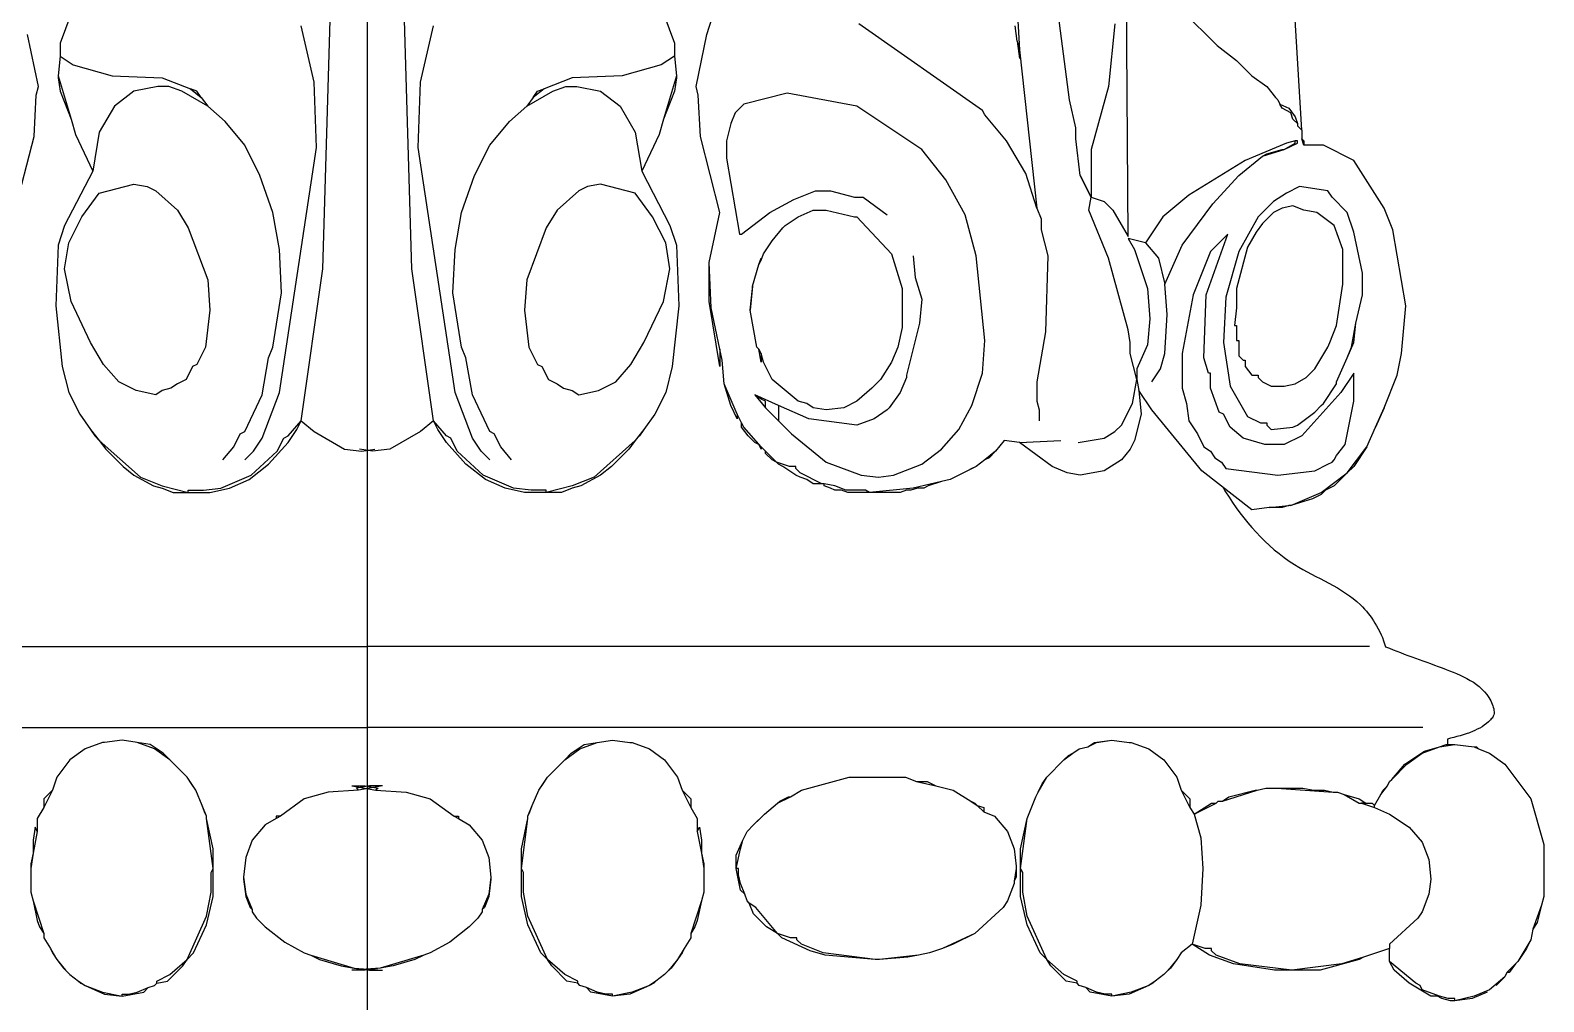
# Model space of a CAD drawing. Header units: millimetres. Extents: x 0 to 13338, y 0 to 11580.
# Drawn here: x 8136.5 to 8320, y 1638.2 to 1756 of the extents above; entities that cross this region are included whole.
import ezdxf

# ---------------------------------------------------------------- set-up
doc = ezdxf.new("R2010")
doc.units = ezdxf.units.MM
doc.linetypes.add('CENTER', pattern=[50.8, 31.75, -6.35, 6.35, -6.35])
doc.layers.add('axes', color=40, linetype='CENTER')
doc.layers.add('dwgmodels.com', color=250, linetype='Continuous')

# ---------------------------------------------------------------- blocks, each defined once
blk = doc.blocks.new('Public Light 9_side_dwgmodels.com')
at = {"color": 0}
for p, q in [((76.44, 1088.91), (79.07, 1042.85)), ((113.29, 1033.12), (110.13, 1085.49)), ((92.23, 1020.22), (91.97, 1060.22)), ((-5.39, 1016.27), (-4.33, 1052.85)), ((5.39, 1016.27), (4.33, 1052.85)), ((-34.6, 1050.75), (-37.23, 1043.64)), ((34.6, 1050.75), (37.23, 1043.64)), ((41.18, 1044.7), (42.49, 1048.91)), ((85.13, 1036.8), (83.55, 1048.91)), ((74.6, 1035.49), (59.6, 1046.01)), ((90.65, 1046.01), (89.86, 1038.38)), ((98.81, 1047.59), (103.02, 1043.38)), ((-39.86, 1038.38), (-41.18, 1044.7)), ((-6.44, 1038.91), (-8.02, 1045.75)), ((6.44, 1038.91), (8.02, 1045.75)), ((39.86, 1038.38), (41.18, 1044.7)), ((78.81, 1043.91), (78.55, 1045.75)), ((-37.23, 1043.64), (-37.23, 1042.06)), ((37.23, 1043.64), (37.23, 1042.06)), ((78.81, 1043.91), (79.07, 1042.85)), ((78.81, 1043.91), (79.07, 1041.8)), ((79.07, 1042.85), (81.18, 1023.64)), ((79.07, 1042.85), (79.07, 1041.8)), ((103.02, 1043.38), (105.39, 1041.54)), ((-37.23, 1042.06), (-37.49, 1039.7)), ((-37.23, 1042.06), (-35.65, 1041.01)), ((-35.65, 1041.01), (-30.91, 1039.7)), ((35.65, 1041.01), (30.91, 1039.7)), ((37.23, 1042.06), (35.65, 1041.01)), ((37.23, 1042.06), (37.49, 1039.7)), ((105.39, 1041.54), (107.23, 1039.7)), ((-37.49, 1039.7), (-35.91, 1034.43)), ((-37.49, 1039.7), (-37.49, 1039.43)), ((-37.49, 1039.43), (-37.23, 1037.85)), ((-30.91, 1039.7), (-24.86, 1039.43)), ((-24.86, 1039.43), (-21.44, 1038.12)), ((-6.17, 1031.01), (-6.44, 1038.91)), ((6.17, 1031.01), (6.44, 1038.91)), ((24.86, 1039.43), (21.44, 1038.12)), ((30.91, 1039.7), (24.86, 1039.43)), ((37.49, 1039.7), (35.91, 1034.43)), ((37.49, 1039.43), (37.23, 1037.85)), ((37.49, 1039.7), (37.49, 1039.43)), ((107.23, 1039.7), (109.08, 1038.38)), ((-40.39, 1032.33), (-40.12, 1037.33)), ((-40.12, 1037.33), (-39.86, 1038.38)), ((-37.23, 1037.85), (-35.91, 1034.43)), ((-28.28, 1037.85), (-30.65, 1036.01)), ((-25.39, 1038.38), (-28.28, 1037.85)), ((-24.07, 1038.38), (-25.39, 1038.38)), ((-22.49, 1037.85), (-24.07, 1038.38)), ((-19.33, 1036.01), (-22.49, 1037.85)), ((-21.44, 1038.12), (-20.12, 1037.06)), ((-20.65, 1037.85), (-21.44, 1038.12)), ((-20.12, 1037.06), (-20.65, 1037.85)), ((-20.12, 1037.06), (-19.33, 1036.01)), ((19.33, 1036.01), (22.49, 1037.85)), ((20.12, 1037.06), (19.33, 1036.01)), ((21.44, 1038.12), (20.12, 1037.06)), ((20.12, 1037.06), (20.65, 1037.85)), ((20.65, 1037.85), (21.44, 1038.12)), ((22.49, 1037.85), (24.07, 1038.38)), ((24.07, 1038.38), (25.39, 1038.38)), ((25.39, 1038.38), (28.28, 1037.85)), ((28.28, 1037.85), (30.65, 1036.01)), ((37.23, 1037.85), (35.91, 1034.43)), ((40.12, 1037.33), (39.86, 1038.38)), ((40.39, 1032.33), (40.12, 1037.33)), ((50.91, 1037.59), (45.65, 1036.27)), ((59.34, 1036.01), (50.91, 1037.59)), ((85.92, 1033.38), (85.13, 1036.8)), ((89.86, 1038.38), (87.76, 1030.75)), ((109.08, 1038.38), (110.13, 1037.06)), ((110.13, 1037.06), (110.39, 1036.8)), ((110.39, 1036.8), (110.65, 1036.27)), ((-30.65, 1036.01), (-32.49, 1032.85)), ((-17.23, 1034.17), (-19.33, 1036.01)), ((17.23, 1034.17), (19.33, 1036.01)), ((30.65, 1036.01), (32.49, 1032.85)), ((44.6, 1035.22), (44.07, 1033.91)), ((45.65, 1036.27), (44.6, 1035.22)), ((67.23, 1030.75), (59.34, 1036.01)), ((74.86, 1034.96), (74.6, 1035.49)), ((77.49, 1031.8), (74.86, 1034.96)), ((110.92, 1035.75), (110.65, 1036.27)), ((110.65, 1036.27), (111.71, 1035.75)), ((111.97, 1035.22), (110.92, 1035.75)), ((111.71, 1035.75), (112.5, 1034.7)), ((112.23, 1034.43), (111.97, 1035.22)), ((-35.91, 1034.43), (-35.39, 1032.59)), ((-14.86, 1031.27), (-17.23, 1034.17)), ((14.86, 1031.27), (17.23, 1034.17)), ((35.91, 1034.43), (35.39, 1032.59)), ((44.07, 1033.91), (43.55, 1031.8)), ((85.92, 1032.06), (85.92, 1033.38)), ((112.76, 1033.91), (112.23, 1034.43)), ((112.5, 1034.7), (112.76, 1033.91)), ((112.76, 1033.91), (112.76, 1033.64)), ((112.76, 1033.64), (113.29, 1033.12)), ((113.29, 1033.12), (113.29, 1032.06)), ((-42.76, 1023.12), (-40.39, 1032.33)), ((-35.39, 1032.59), (-33.28, 1028.12)), ((-32.49, 1032.85), (-33.28, 1028.12)), ((-13.02, 1027.59), (-14.86, 1031.27)), ((13.02, 1027.59), (14.86, 1031.27)), ((32.49, 1032.85), (33.28, 1028.12)), ((35.39, 1032.59), (33.28, 1028.12)), ((42.76, 1023.12), (40.39, 1032.33)), ((43.55, 1031.8), (43.55, 1029.7)), ((79.86, 1027.85), (77.49, 1031.8)), ((86.44, 1027.59), (85.92, 1032.06)), ((111.44, 1031.54), (106.44, 1029.43)), ((111.18, 1030.75), (112.5, 1031.54)), ((111.18, 1030.75), (112.76, 1031.54)), ((112.5, 1031.8), (111.44, 1031.54)), ((112.5, 1031.54), (112.5, 1031.8)), ((112.76, 1031.8), (112.5, 1031.8)), ((112.76, 1031.54), (112.76, 1031.8)), ((113.55, 1031.27), (113.29, 1032.06)), ((113.29, 1032.06), (113.55, 1031.8)), ((113.55, 1031.8), (113.55, 1031.27)), ((115.92, 1031.27), (113.55, 1031.27)), ((119.6, 1029.43), (115.92, 1031.27)), ((-10.65, 1001.27), (-6.17, 1031.01)), ((10.65, 1001.27), (6.17, 1031.01)), ((43.55, 1029.7), (45.12, 1020.48)), ((70.13, 1027.06), (67.23, 1030.75)), ((87.76, 1030.75), (87.76, 1024.96)), ((106.44, 1029.43), (99.6, 1025.22)), ((105.65, 1027.59), (108.55, 1029.96)), ((108.55, 1029.96), (111.18, 1030.75)), ((108.55, 1029.96), (109.08, 1030.22)), ((109.08, 1030.22), (110.92, 1030.75)), ((110.92, 1030.75), (111.18, 1030.75)), ((123.29, 1023.64), (119.6, 1029.43)), ((-33.28, 1028.12), (-36.7, 1021.54)), ((-11.44, 1023.12), (-13.02, 1027.59)), ((11.44, 1023.12), (13.02, 1027.59)), ((33.28, 1028.12), (36.7, 1021.54)), ((81.18, 1023.64), (79.86, 1027.85)), ((87.76, 1024.96), (86.44, 1027.59)), ((86.44, 1027.59), (87.76, 1024.96)), ((102.5, 1024.17), (105.65, 1027.59)), ((-32.49, 1025.48), (-28.28, 1026.54)), ((-28.28, 1026.54), (-26.7, 1026.27)), ((-26.7, 1026.27), (-25.65, 1025.75)), ((-25.65, 1025.75), (-23.02, 1023.38)), ((25.65, 1025.75), (23.02, 1023.38)), ((26.7, 1026.27), (25.65, 1025.75)), ((28.28, 1026.54), (26.7, 1026.27)), ((32.49, 1025.48), (28.28, 1026.54)), ((51.7, 1024.7), (54.34, 1025.75)), ((54.34, 1025.75), (56.18, 1025.75)), ((56.18, 1025.75), (59.07, 1024.96)), ((72.49, 1022.85), (70.13, 1027.06)), ((113.02, 1026.27), (111.44, 1025.48)), ((116.44, 1025.75), (113.02, 1026.27)), ((116.97, 1024.96), (116.44, 1025.75)), ((-34.6, 1022.59), (-32.49, 1025.48)), ((34.6, 1022.59), (32.49, 1025.48)), ((48.81, 1023.12), (51.7, 1024.7)), ((59.07, 1024.96), (60.13, 1024.96)), ((60.13, 1024.96), (63.02, 1022.85)), ((87.5, 1023.38), (87.76, 1024.96)), ((87.76, 1024.96), (89.34, 1024.43)), ((89.34, 1024.43), (90.39, 1023.38)), ((99.6, 1025.22), (96.44, 1022.59)), ((98.81, 1019.17), (102.5, 1024.17)), ((109.86, 1024.43), (108.02, 1022.59)), ((111.44, 1025.48), (109.86, 1024.43)), ((112.23, 1023.91), (110.92, 1023.64)), ((113.55, 1023.38), (112.23, 1023.91)), ((118.81, 1023.12), (116.97, 1024.96)), ((-36.18, 1019.43), (-34.6, 1022.59)), ((-23.02, 1023.38), (-21.7, 1021.27)), ((-10.65, 1018.64), (-11.44, 1023.12)), ((10.65, 1018.64), (11.44, 1023.12)), ((23.02, 1023.38), (21.7, 1021.27)), ((36.18, 1019.43), (34.6, 1022.59)), ((41.44, 1017.06), (42.76, 1023.12)), ((45.39, 1020.48), (48.81, 1023.12)), ((50.65, 1021.54), (52.23, 1022.59)), ((52.23, 1022.59), (54.07, 1023.38)), ((54.07, 1023.38), (55.65, 1023.38)), ((55.65, 1023.38), (59.07, 1022.59)), ((59.07, 1022.59), (59.34, 1022.59)), ((59.34, 1022.59), (63.55, 1018.12)), ((73.81, 1017.85), (72.49, 1022.85)), ((81.18, 1023.64), (81.71, 1022.33)), ((81.71, 1022.33), (81.71, 1021.01)), ((89.86, 1017.59), (87.5, 1023.38)), ((90.39, 1023.38), (92.23, 1020.22)), ((96.44, 1022.59), (94.34, 1019.43)), ((108.02, 1022.59), (105.65, 1018.38)), ((109.86, 1023.12), (108.55, 1021.8)), ((110.92, 1023.64), (109.86, 1023.12)), ((115.13, 1023.12), (113.55, 1023.38)), ((117.23, 1021.54), (115.13, 1023.12)), ((119.6, 1020.75), (118.81, 1023.12)), ((124.34, 1021.01), (123.29, 1023.64)), ((-36.7, 1021.54), (-37.49, 1019.17)), ((-21.7, 1021.27), (-19.33, 1014.96)), ((21.7, 1021.27), (19.33, 1014.96)), ((36.7, 1021.54), (37.49, 1019.17)), ((45.12, 1020.48), (45.39, 1020.48)), ((49.07, 1019.69), (50.39, 1021.27)), ((50.39, 1021.27), (50.65, 1021.54)), ((81.71, 1021.01), (82.49, 1017.85)), ((101.71, 1013.12), (104.34, 1020.48)), ((104.34, 1020.48), (102.23, 1018.38)), ((107.76, 1020.75), (106.71, 1018.91)), ((108.55, 1021.8), (107.76, 1020.75)), ((118.29, 1018.64), (117.23, 1021.54)), ((120.65, 1015.75), (119.6, 1020.75)), ((125.92, 1011.8), (124.34, 1021.01)), ((-37.49, 1019.17), (-37.76, 1011.8)), ((-36.7, 1016.27), (-36.18, 1019.43)), ((-10.39, 1013.38), (-10.65, 1018.64)), ((10.39, 1013.38), (10.65, 1018.64)), ((36.7, 1016.27), (36.18, 1019.43)), ((37.49, 1019.17), (37.76, 1011.8)), ((48.02, 1018.12), (49.07, 1019.69)), ((94.34, 1019.43), (92.23, 1019.96)), ((92.23, 1019.96), (93.02, 1018.64)), ((93.02, 1018.64), (94.6, 1013.9)), ((94.34, 1019.43), (95.92, 1017.59)), ((96.71, 1014.43), (98.81, 1019.17)), ((102.23, 1018.38), (100.13, 1013.12)), ((105.65, 1018.38), (104.08, 1012.85)), ((106.71, 1018.91), (105.39, 1013.9)), ((118.29, 1014.43), (118.29, 1018.64)), ((41.7, 1011.54), (41.44, 1017.06)), ((41.44, 1012.33), (41.44, 1017.06)), ((46.7, 1014.17), (47.49, 1016.8)), ((47.49, 1016.8), (47.76, 1017.59)), ((47.49, 1016.8), (47.76, 1017.33)), ((47.76, 1017.33), (48.02, 1018.12)), ((47.76, 1017.59), (47.76, 1017.33)), ((63.55, 1018.12), (64.86, 1013.9)), ((66.18, 1017.85), (66.44, 1015.22)), ((74.86, 1007.59), (73.81, 1017.85)), ((82.49, 1017.85), (82.23, 1008.64)), ((92.23, 1008.9), (89.86, 1017.59)), ((95.92, 1017.59), (96.71, 1014.43)), ((-35.91, 1012.33), (-36.7, 1016.27)), ((-19.33, 1014.96), (-19.07, 1011.27)), ((-8.02, 997.85), (-5.39, 1016.27)), ((8.02, 997.85), (5.39, 1016.27)), ((19.33, 1014.96), (19.07, 1011.27)), ((35.91, 1012.33), (36.7, 1016.27)), ((66.44, 1015.22), (67.23, 1012.59)), ((120.65, 1013.12), (120.65, 1015.75)), ((-11.44, 1006.8), (-10.39, 1013.38)), ((11.44, 1006.8), (10.39, 1013.38)), ((46.7, 1014.17), (46.44, 1011.27)), ((46.44, 1011.27), (46.7, 1013.9)), ((46.7, 1013.9), (46.7, 1014.17)), ((64.86, 1013.9), (64.86, 1009.17)), ((94.6, 1013.9), (94.86, 1010.22)), ((96.97, 1010.75), (96.71, 1014.43)), ((100.13, 1013.12), (98.81, 1006.01)), ((101.44, 1005.48), (101.71, 1013.12)), ((104.08, 1012.85), (103.81, 1007.33)), ((105.39, 1013.9), (105.39, 1011.54)), ((117.5, 1009.43), (118.29, 1014.43)), ((119.87, 1009.69), (120.65, 1013.12)), ((-37.76, 1011.8), (-36.97, 1004.43)), ((-33.54, 1007.33), (-35.91, 1012.33)), ((-19.07, 1011.27), (-19.6, 1006.8)), ((19.07, 1011.27), (19.6, 1006.8)), ((33.54, 1007.33), (35.91, 1012.33)), ((37.76, 1011.8), (36.97, 1004.43)), ((42.76, 1004.43), (41.44, 1012.33)), ((42.76, 1006.54), (41.7, 1011.54)), ((47.23, 1006.8), (46.44, 1011.27)), ((67.23, 1012.59), (66.97, 1009.69)), ((105.39, 1011.54), (105.13, 1009.43)), ((125.39, 1006.01), (125.92, 1011.8)), ((66.97, 1009.69), (65.39, 1003.38)), ((94.86, 1010.22), (94.6, 1007.06)), ((96.71, 1006.01), (96.97, 1010.75)), ((105.13, 1009.43), (105.39, 1009.43)), ((105.39, 1009.43), (105.39, 1007.59)), ((116.71, 1007.33), (117.5, 1009.43)), ((119.34, 1006.8), (119.87, 1009.69)), ((119.6, 1007.33), (119.87, 1009.69)), ((64.86, 1009.17), (64.34, 1006.8)), ((74.6, 1003.64), (74.86, 1007.59)), ((82.23, 1008.64), (81.18, 1002.59)), ((92.5, 1007.33), (92.23, 1008.9)), ((105.39, 1007.59), (105.65, 1007.59)), ((105.65, 1007.59), (105.65, 1005.75)), ((-31.97, 1004.69), (-33.54, 1007.33)), ((-19.6, 1006.8), (-20.65, 1004.69)), ((-11.96, 1005.48), (-11.44, 1006.8)), ((11.96, 1005.48), (11.44, 1006.8)), ((19.6, 1006.8), (20.65, 1004.69)), ((31.97, 1004.69), (33.54, 1007.33)), ((43.02, 1005.22), (42.76, 1006.54)), ((42.76, 1006.54), (42.76, 1004.43)), ((47.49, 1006.54), (47.23, 1006.8)), ((47.76, 1006.01), (47.49, 1006.54)), ((47.76, 1004.96), (47.49, 1006.54)), ((47.76, 1006.01), (47.76, 1004.96)), ((48.02, 1004.96), (47.76, 1006.01)), ((64.34, 1006.8), (63.55, 1004.96)), ((92.5, 1006.01), (92.5, 1007.33)), ((93.28, 1002.85), (92.5, 1006.01)), ((94.6, 1007.06), (93.28, 1004.17)), ((96.18, 1004.17), (96.71, 1006.01)), ((98.81, 1006.01), (98.81, 1001.8)), ((103.81, 1007.33), (104.6, 1002.06)), ((105.65, 1005.75), (106.18, 1005.22)), ((114.87, 1004.17), (116.44, 1006.8)), ((116.44, 1006.8), (116.71, 1007.33)), ((118.81, 1005.48), (119.6, 1007.33)), ((118.81, 1005.48), (119.34, 1006.8)), ((124.87, 1003.38), (125.39, 1006.01)), ((-36.97, 1004.43), (-36.18, 1001.27)), ((-30.12, 1002.59), (-31.97, 1004.69)), ((-21.18, 1004.43), (-21.97, 1002.85)), ((-20.65, 1004.69), (-21.18, 1004.43)), ((-12.75, 1001.01), (-11.96, 1005.48)), ((12.75, 1001.01), (11.96, 1005.48)), ((20.65, 1004.69), (21.18, 1004.43)), ((21.18, 1004.43), (21.97, 1002.85)), ((30.12, 1002.59), (31.97, 1004.69)), ((36.97, 1004.43), (36.18, 1001.27)), ((43.28, 1002.33), (43.02, 1005.22)), ((49.07, 1002.85), (48.02, 1004.96)), ((63.55, 1004.96), (62.23, 1002.85)), ((93.28, 1004.17), (93.28, 1003.11)), ((95.13, 1002.59), (96.18, 1004.17)), ((101.97, 1003.64), (101.44, 1005.48)), ((106.18, 1005.22), (106.44, 1005.22)), ((106.44, 1005.22), (106.44, 1004.43)), ((106.44, 1004.43), (107.23, 1003.38)), ((113.81, 1003.11), (114.87, 1004.17)), ((117.5, 1002.59), (118.81, 1005.48)), ((-28.02, 1001.54), (-30.12, 1002.59)), ((-23.02, 1002.33), (-23.81, 1001.8)), ((-21.97, 1002.85), (-23.02, 1002.33)), ((21.97, 1002.85), (23.02, 1002.33)), ((23.02, 1002.33), (23.81, 1001.8)), ((28.02, 1001.54), (30.12, 1002.59)), ((44.86, 998.64), (43.28, 1002.33)), ((44.07, 999.69), (43.28, 1002.33)), ((52.23, 1000.22), (49.07, 1002.85)), ((61.7, 1002.33), (61.18, 1001.8)), ((62.23, 1002.85), (61.7, 1002.33)), ((65.39, 1003.11), (64.6, 1001.27)), ((65.39, 1003.38), (65.39, 1003.11)), ((73.28, 999.69), (74.6, 1003.64)), ((81.18, 1002.59), (81.18, 1000.22)), ((92.76, 999.96), (93.28, 1002.85)), ((93.28, 1003.11), (93.28, 1002.85)), ((93.28, 1002.85), (93.55, 1001.54)), ((102.23, 1003.64), (101.97, 1003.64)), ((102.23, 1001.8), (102.23, 1003.64)), ((104.6, 1002.06), (106.71, 998.38)), ((107.23, 1003.38), (108.02, 1003.38)), ((108.02, 1003.38), (108.02, 1003.11)), ((108.02, 1003.11), (108.55, 1002.59)), ((108.55, 1002.59), (109.6, 1002.06)), ((109.6, 1002.06), (111.18, 1002.06)), ((111.18, 1002.06), (112.5, 1002.33)), ((112.5, 1002.33), (113.81, 1003.11)), ((115.92, 999.96), (117.5, 1002.33)), ((117.5, 1002.33), (117.5, 1002.59)), ((119.6, 1003.64), (118.02, 1001.27)), ((119.6, 1000.22), (119.6, 1003.64)), ((123.29, 999.43), (124.87, 1003.38)), ((-36.18, 1001.27), (-34.86, 998.64)), ((-25.65, 1001.01), (-28.02, 1001.54)), ((-24.86, 1001.54), (-25.65, 1001.01)), ((-23.81, 1001.8), (-24.86, 1001.54)), ((-14.86, 996.54), (-12.75, 1001.01)), ((-12.75, 995.75), (-10.65, 1001.27)), ((12.75, 995.75), (10.65, 1001.27)), ((14.86, 996.54), (12.75, 1001.01)), ((23.81, 1001.8), (24.86, 1001.54)), ((24.86, 1001.54), (25.65, 1001.01)), ((25.65, 1001.01), (28.02, 1001.54)), ((36.18, 1001.27), (34.86, 998.64)), ((49.86, 999.69), (46.97, 1001.01)), ((46.97, 1001.01), (48.28, 999.43)), ((47.76, 1000.48), (46.97, 1001.01)), ((48.28, 1000.22), (47.76, 1000.48)), ((48.28, 999.43), (48.28, 1000.22)), ((53.28, 999.96), (52.23, 1000.22)), ((59.34, 1000.22), (57.76, 999.43)), ((61.18, 1001.8), (59.34, 1000.22)), ((64.6, 1001.27), (63.28, 999.43)), ((81.18, 1000.22), (81.44, 999.17)), ((95.13, 999.17), (93.55, 1001.54)), ((93.55, 1001.54), (93.81, 998.64)), ((98.81, 1001.8), (99.34, 999.96)), ((103.29, 998.9), (102.23, 1001.8)), ((118.02, 1001.27), (113.29, 996.01)), ((118.55, 994.96), (119.6, 1000.22)), ((-34.86, 998.64), (-33.54, 996.8)), ((34.86, 998.64), (33.54, 996.8)), ((44.86, 998.11), (44.07, 999.69)), ((45.39, 997.59), (44.86, 998.64)), ((44.86, 998.64), (44.86, 998.11)), ((48.28, 999.43), (49.86, 997.85)), ((49.86, 999.69), (49.86, 997.85)), ((53.55, 998.11), (49.86, 999.69)), ((54.07, 999.43), (53.28, 999.96)), ((55.65, 999.17), (54.07, 999.43)), ((57.76, 999.43), (55.65, 999.17)), ((63.02, 999.17), (61.44, 998.11)), ((63.28, 999.43), (63.02, 999.17)), ((71.7, 996.8), (73.28, 999.69)), ((81.44, 999.17), (81.44, 997.85)), ((91.44, 997.33), (92.76, 999.96)), ((93.81, 998.64), (93.02, 995.48)), ((101.18, 991.8), (95.13, 999.17)), ((99.34, 999.96), (99.6, 997.85)), ((103.81, 998.64), (103.29, 998.9)), ((104.6, 997.06), (103.81, 998.64)), ((106.71, 998.38), (108.29, 997.59)), ((112.76, 997.33), (114.87, 998.9)), ((114.87, 998.9), (115.65, 999.69)), ((115.65, 999.69), (114.87, 998.9)), ((115.65, 999.69), (115.92, 999.96)), ((123.29, 999.43), (122.23, 997.06)), ((122.23, 997.06), (123.29, 999.43)), ((-33.54, 996.8), (-33.02, 996.01)), ((-33.54, 996.8), (-32.49, 995.48)), ((-15.39, 996.27), (-14.86, 996.54)), ((-9.6, 996.01), (-8.02, 997.85)), ((-9.6, 995.22), (-8.54, 996.8)), ((-8.54, 996.8), (-8.02, 997.85)), ((-8.02, 997.85), (-6.44, 996.54)), ((-6.44, 996.54), (-2.75, 994.43)), ((6.44, 996.54), (2.75, 994.43)), ((8.02, 997.85), (6.44, 996.54)), ((8.54, 996.8), (8.02, 997.85)), ((9.6, 996.01), (8.02, 997.85)), ((9.6, 995.22), (8.54, 996.8)), ((15.39, 996.27), (14.86, 996.54)), ((33.54, 996.8), (32.49, 995.48)), ((33.54, 996.8), (33.02, 996.01)), ((45.65, 997.06), (45.39, 997.59)), ((45.39, 997.06), (45.39, 997.59)), ((46.18, 996.01), (45.39, 997.06)), ((47.76, 994.69), (45.65, 997.06)), ((49.86, 997.85), (51.44, 996.27)), ((59.34, 997.33), (53.55, 998.11)), ((61.44, 998.11), (59.34, 997.33)), ((69.6, 994.43), (71.7, 996.8)), ((89.34, 995.75), (90.65, 996.54)), ((90.65, 996.54), (91.44, 997.33)), ((99.6, 997.85), (100.65, 996.27)), ((106.18, 995.75), (104.6, 997.06)), ((108.29, 997.59), (109.08, 997.59)), ((109.08, 997.59), (109.08, 997.33)), ((109.08, 997.33), (109.6, 996.8)), ((109.6, 996.8), (112.23, 997.06)), ((112.23, 997.06), (112.76, 997.33)), ((121.18, 994.69), (122.23, 997.06)), ((-33.02, 996.01), (-32.49, 995.48)), ((-32.49, 995.48), (-31.7, 994.43)), ((-32.49, 995.48), (-27.49, 991.01)), ((-17.49, 993.11), (-16.18, 994.69)), ((-16.18, 994.69), (-15.39, 996.27)), ((-13.81, 994.17), (-12.75, 995.75)), ((-11.96, 992.59), (-9.6, 995.22)), ((-10.91, 994.17), (-10.12, 995.75)), ((-10.12, 995.75), (-9.6, 996.01)), ((10.12, 995.75), (9.6, 996.01)), ((11.96, 992.59), (9.6, 995.22)), ((10.91, 994.17), (10.12, 995.75)), ((13.81, 994.17), (12.75, 995.75)), ((16.18, 994.69), (15.39, 996.27)), ((17.49, 993.11), (16.18, 994.69)), ((32.49, 995.48), (27.49, 991.01)), ((32.49, 995.48), (31.7, 994.43)), ((33.02, 996.01), (32.49, 995.48)), ((46.97, 995.22), (46.18, 996.01)), ((47.49, 994.96), (46.97, 995.22)), ((47.76, 994.43), (47.49, 994.96)), ((48.28, 994.17), (47.76, 994.69)), ((47.76, 994.69), (47.76, 994.43)), ((51.44, 996.27), (55.65, 992.85)), ((77.23, 995.48), (76.18, 994.17)), ((79.07, 995.22), (77.23, 995.48)), ((79.07, 995.22), (84.07, 995.48)), ((83.02, 992.32), (79.07, 995.22)), ((86.18, 995.22), (89.34, 995.75)), ((93.02, 995.48), (92.5, 994.43)), ((100.65, 996.27), (101.44, 994.69)), ((101.44, 994.69), (102.23, 994.17)), ((108.81, 994.96), (106.18, 995.75)), ((111.18, 994.96), (108.81, 994.96)), ((113.29, 996.01), (111.18, 994.96)), ((117.5, 993.64), (118.55, 994.96)), ((118.81, 991.54), (121.18, 994.69)), ((121.18, 994.69), (119.6, 992.32)), ((-31.7, 994.43), (-29.6, 992.32)), ((-14.86, 993.11), (-13.81, 994.17)), ((-14.07, 991.27), (-10.91, 994.17)), ((-2.75, 994.43), (-0.65, 994.17)), ((0.65, 994.17), (-0.93, 994.43)), ((-0.65, 994.17), (0.93, 994.43)), ((2.75, 994.43), (0.65, 994.17)), ((14.07, 991.27), (10.91, 994.17)), ((14.86, 993.11), (13.81, 994.17)), ((31.7, 994.43), (29.6, 992.32)), ((49.6, 992.85), (48.28, 994.17)), ((48.28, 993.9), (48.28, 994.17)), ((49.07, 993.11), (48.28, 993.9)), ((49.6, 992.85), (49.07, 993.11)), ((51.18, 992.32), (49.6, 992.85)), ((49.86, 992.59), (49.6, 992.85)), ((55.65, 992.85), (59.86, 991.27)), ((67.23, 992.59), (69.6, 994.43)), ((74.86, 993.11), (73.81, 992.32)), ((76.18, 994.17), (74.86, 993.11)), ((75.39, 993.38), (74.86, 993.11)), ((76.18, 994.17), (75.39, 993.38)), ((91.44, 993.11), (89.34, 991.8)), ((92.5, 994.43), (91.44, 993.11)), ((102.23, 994.17), (102.76, 993.38)), ((102.76, 993.38), (103.55, 992.85)), ((103.55, 992.85), (104.08, 992.06)), ((116.44, 992.59), (116.97, 992.85)), ((116.97, 992.85), (117.23, 993.11)), ((117.23, 993.11), (117.5, 993.64)), ((-29.6, 992.32), (-28.28, 991.27)), ((-28.28, 991.27), (-25.91, 989.96)), ((-27.49, 991.01), (-24.86, 989.96)), ((-17.75, 989.69), (-14.07, 991.27)), ((-14.33, 990.75), (-11.96, 992.59)), ((14.33, 990.75), (11.96, 992.59)), ((17.75, 989.69), (14.07, 991.27)), ((27.49, 991.01), (24.86, 989.96)), ((28.28, 991.27), (25.91, 989.96)), ((29.6, 992.32), (28.28, 991.27)), ((50.39, 992.32), (49.86, 992.59)), ((51.97, 991.27), (50.39, 992.32)), ((51.97, 992.32), (51.18, 992.32)), ((51.97, 992.06), (51.97, 992.32)), ((52.49, 991.54), (51.97, 992.06)), ((52.49, 991.01), (51.97, 991.27)), ((55.12, 990.22), (52.49, 991.54)), ((53.28, 990.75), (52.49, 991.01)), ((59.86, 991.27), (61.97, 991.01)), ((61.97, 991.01), (63.81, 991.27)), ((63.81, 991.27), (67.23, 992.59)), ((72.76, 991.8), (70.65, 990.75)), ((73.81, 992.32), (72.76, 991.8)), ((73.28, 992.06), (72.76, 991.8)), ((73.81, 992.32), (73.28, 992.06)), ((84.86, 991.54), (83.02, 992.32)), ((86.44, 991.27), (84.86, 991.54)), ((89.34, 991.8), (86.44, 991.27)), ((107.23, 987.06), (101.18, 991.8)), ((104.08, 992.06), (110.39, 991.27)), ((110.39, 991.27), (114.87, 991.8)), ((114.87, 991.8), (116.44, 992.59)), ((115.65, 989.17), (118.81, 991.54)), ((118.81, 991.54), (117.23, 989.96)), ((119.6, 992.32), (118.81, 991.54)), ((-25.91, 989.96), (-24.86, 989.69)), ((-24.86, 989.96), (-21.7, 989.17)), ((-24.86, 989.69), (-23.54, 989.17)), ((-23.54, 989.17), (-21.7, 989.17)), ((-21.7, 989.17), (-21.7, 989.43)), ((-21.7, 989.43), (-19.86, 989.43)), ((-21.7, 989.17), (-19.07, 989.17)), ((-19.86, 989.43), (-17.75, 989.69)), ((-19.07, 989.17), (-16.7, 989.69)), ((-16.7, 989.69), (-14.33, 990.75)), ((16.7, 989.69), (14.33, 990.75)), ((19.07, 989.17), (16.7, 989.69)), ((19.86, 989.43), (17.75, 989.69)), ((21.7, 989.17), (19.07, 989.17)), ((21.7, 989.43), (19.86, 989.43)), ((24.86, 989.96), (21.7, 989.17)), ((21.7, 989.17), (21.7, 989.43)), ((23.54, 989.17), (21.7, 989.17)), ((24.86, 989.69), (23.54, 989.17)), ((25.91, 989.96), (24.86, 989.69)), ((54.07, 990.22), (53.28, 990.75)), ((55.12, 990.22), (54.07, 990.22)), ((55.39, 990.22), (55.12, 990.22)), ((56.7, 989.96), (55.39, 990.22)), ((55.39, 989.96), (55.39, 990.22)), ((56.18, 989.69), (55.39, 989.96)), ((56.7, 989.43), (56.18, 989.69)), ((58.02, 989.43), (56.7, 989.96)), ((57.49, 989.43), (56.7, 989.43)), ((58.28, 989.17), (57.49, 989.43)), ((60.39, 989.43), (58.02, 989.43)), ((60.91, 989.17), (58.28, 989.17)), ((60.91, 989.17), (60.39, 989.43)), ((66.18, 989.69), (60.91, 989.17)), ((64.6, 989.17), (60.91, 989.17)), ((65.39, 989.43), (64.6, 989.17)), ((65.91, 989.43), (65.39, 989.43)), ((66.7, 989.69), (65.91, 989.43)), ((69.6, 990.48), (66.18, 989.69)), ((67.49, 989.69), (66.7, 989.69)), ((68.02, 989.96), (67.49, 989.69)), ((69.6, 990.48), (68.02, 989.96)), ((70.65, 990.75), (69.6, 990.48)), ((111.97, 987.59), (115.65, 989.17)), ((116.18, 989.43), (115.65, 988.9)), ((117.23, 989.96), (116.18, 989.43)), ((109.34, 987.32), (107.23, 987.06)), ((109.34, 987.32), (111.71, 987.59)), ((110.92, 987.32), (109.34, 987.32)), ((111.71, 987.59), (110.92, 987.32)), ((111.97, 987.59), (111.71, 987.59)), ((114.6, 988.38), (111.97, 987.59)), ((115.65, 988.9), (114.6, 988.38)), ((-121.5, 970.46), (0, 970.46)), ((121.5, 970.46), (0, 970.46)), ((-127.98, 960.65), (0, 960.65)), ((127.98, 960.65), (0, 960.65)), ((-34.21, 958.05), (-36.05, 956.73)), ((-32.1, 958.84), (-34.21, 958.05)), ((-31.84, 958.84), (-32.1, 958.84)), ((-29.73, 959.1), (-31.84, 958.84)), ((-27.89, 958.84), (-29.73, 959.1)), ((-25.79, 958.05), (-27.89, 958.84)), ((-26.31, 958.58), (-27.89, 958.84)), ((-24.73, 957.52), (-26.31, 958.58)), ((-23.94, 956.73), (-25.79, 958.05)), ((23.94, 956.73), (25.79, 958.05)), ((24.73, 957.52), (26.31, 958.58)), ((25.79, 958.05), (27.89, 958.84)), ((26.31, 958.58), (27.89, 958.84)), ((27.89, 958.84), (29.73, 959.1)), ((29.73, 959.1), (31.84, 958.84)), ((31.84, 958.84), (32.1, 958.84)), ((32.1, 958.84), (34.21, 958.05)), ((34.21, 958.05), (36.05, 956.73)), ((85.53, 957.52), (86.32, 958.05)), ((86.32, 958.05), (87.37, 958.31)), ((87.37, 958.31), (88.16, 958.84)), ((87.37, 958.31), (88.42, 958.84)), ((88.16, 958.84), (90.26, 959.1)), ((88.42, 958.84), (90.26, 959.1)), ((90.26, 959.1), (92.37, 958.84)), ((92.37, 958.84), (92.63, 958.84)), ((92.63, 958.84), (94.74, 958.05)), ((94.74, 958.05), (96.58, 956.73)), ((127.9, 957.52), (130, 958.31)), ((128.16, 957.79), (130, 958.31)), ((130, 958.31), (130.79, 958.58)), ((130, 958.31), (131.84, 958.58)), ((130.79, 958.58), (131.84, 958.58)), ((130.96, 959.24), (130.96, 958.38)), ((131.84, 958.58), (134.21, 958.31)), ((134.21, 958.31), (134.48, 958.31)), ((134.21, 958.31), (134.74, 958.05)), ((134.48, 958.31), (134.74, 958.05)), ((134.74, 958.05), (136.06, 957.52)), ((-36.05, 956.73), (-37.63, 954.63)), ((-23.94, 956.73), (-24.73, 957.52)), ((-21.84, 954.63), (-23.94, 956.73)), ((21.84, 954.63), (23.94, 956.73)), ((23.94, 956.73), (24.73, 957.52)), ((36.05, 956.73), (37.63, 954.63)), ((82.37, 954.63), (84.47, 956.73)), ((84.47, 956.73), (85.53, 957.52)), ((84.47, 956.73), (85, 957.26)), ((85, 957.26), (85.53, 957.52)), ((96.58, 956.73), (98.16, 954.63)), ((124.21, 954.36), (125.79, 956.21)), ((124.21, 954.36), (126.05, 956.21)), ((125.79, 956.21), (128.16, 957.79)), ((126.05, 956.21), (127.9, 957.52)), ((136.06, 957.52), (137.9, 956.21)), ((137.9, 956.21), (141.06, 952)), ((-37.63, 954.63), (-38.16, 953.05)), ((-21.31, 953.84), (-21.84, 954.63)), ((-20.79, 953.05), (-21.84, 954.63)), ((20.79, 953.05), (21.84, 954.63)), ((21.31, 953.84), (21.84, 954.63)), ((37.63, 954.63), (38.16, 953.05)), ((52.63, 953.05), (58.42, 954.63)), ((58.42, 954.63), (65.26, 954.63)), ((65.26, 954.63), (66.58, 954.1)), ((81.32, 952.79), (82.37, 954.63)), ((81.84, 953.84), (82.37, 954.63)), ((98.16, 954.63), (98.68, 953.05)), ((123.95, 954.1), (124.21, 954.36)), ((-38.16, 953.05), (-39.21, 950.94)), ((-38.16, 953.05), (-39.21, 952)), ((-20.79, 953.05), (-21.31, 953.84)), ((-20, 951.21), (-20.79, 953.05)), ((-4.73, 952.79), (-7.63, 952)), ((-1.05, 953.05), (-4.73, 952.79)), ((-1.85, 953.58), (1.05, 953.05)), ((-1.85, 953.58), (-0.27, 953.58)), ((0.27, 953.58), (-1.31, 953.31)), ((-1.31, 953.31), (-1.05, 953.05)), ((1.85, 953.58), (-1.05, 953.05)), ((-0.27, 953.58), (1.31, 953.31)), ((1.85, 953.58), (0.27, 953.58)), ((1.31, 953.31), (1.05, 953.05)), ((1.05, 953.05), (4.73, 952.79)), ((4.73, 952.79), (7.63, 952)), ((20, 951.21), (20.79, 953.05)), ((20.79, 953.05), (21.31, 953.84)), ((38.16, 953.05), (39.21, 950.94)), ((38.16, 953.05), (39.21, 952)), ((51.31, 952.26), (52.63, 953.05)), ((66.58, 954.1), (67.89, 954.1)), ((66.58, 954.1), (68.95, 953.58)), ((67.89, 954.1), (68.95, 953.58)), ((68.95, 953.58), (71.05, 953.05)), ((71.05, 953.05), (73.16, 951.73)), ((81.05, 952.26), (81.32, 952.79)), ((81.32, 952.79), (81.84, 953.84)), ((98.68, 953.05), (99.74, 950.94)), ((98.68, 953.05), (99.74, 952)), ((103.69, 951.73), (107.9, 953.05)), ((104.47, 952.26), (107.63, 953.05)), ((107.63, 953.05), (107.9, 953.05)), ((107.9, 953.05), (108.95, 953.31)), ((108.95, 953.31), (110.26, 953.31)), ((110.26, 953.31), (117.11, 952.79)), ((110.26, 953.31), (113.42, 953.31)), ((113.42, 953.31), (114.74, 953.05)), ((114.74, 953.05), (116.05, 953.05)), ((116.05, 953.05), (117.11, 952.79)), ((117.11, 952.79), (117.63, 952.79)), ((117.63, 952.79), (118.42, 952.52)), ((118.42, 952.52), (120.27, 952)), ((118.42, 952.52), (120.27, 951.47)), ((122.11, 951.21), (122.9, 952.52)), ((122.9, 952.52), (123.69, 953.58)), ((122.9, 952.52), (123.16, 953.05)), ((123.16, 953.05), (123.69, 953.58)), ((123.69, 953.58), (123.95, 954.1)), ((-39.21, 950.94), (-40, 949.63)), ((-39.21, 952), (-39.21, 950.94)), ((-19.47, 949.89), (-20, 951.21)), ((-19.73, 950.42), (-20, 951.21)), ((-7.63, 952), (-10.52, 949.89)), ((7.63, 952), (10.52, 949.89)), ((19.47, 949.89), (20, 951.21)), ((19.73, 950.42), (20, 951.21)), ((39.21, 952), (39.21, 950.94)), ((39.21, 950.94), (40, 949.63)), ((48.16, 950.15), (49.73, 951.47)), ((49.73, 951.47), (51.31, 952.26)), ((49.73, 951.47), (50, 951.73)), ((50, 951.73), (51.05, 952.26)), ((51.05, 952.26), (51.31, 952.26)), ((73.16, 951.73), (73.68, 951.47)), ((73.16, 951.73), (73.95, 951.21)), ((73.68, 951.47), (73.95, 951.21)), ((73.95, 951.21), (74.74, 950.94)), ((73.95, 951.21), (74.74, 950.42)), ((74.74, 950.94), (74.74, 950.42)), ((80, 949.63), (81.05, 952.26)), ((99.74, 952), (99.74, 950.94)), ((99.74, 950.94), (100.26, 950.15)), ((100.26, 950.15), (102.37, 951.47)), ((100.26, 950.15), (102.9, 951.47)), ((102.37, 951.47), (102.9, 951.47)), ((102.9, 951.47), (103.16, 951.73)), ((103.16, 951.73), (103.69, 951.73)), ((103.69, 951.73), (104.47, 952.26)), ((120.27, 952), (121.05, 951.47)), ((120.27, 951.47), (120.53, 951.47)), ((120.53, 951.47), (121.84, 951.47)), ((121.05, 951.47), (120.53, 951.47)), ((120.53, 951.47), (122.11, 950.94)), ((121.84, 951.47), (122.11, 951.21)), ((122.11, 950.94), (122.11, 951.21)), ((122.11, 950.94), (123.95, 950.15)), ((141.06, 952), (142.63, 946.47)), ((-40, 949.63), (-40, 948.05)), ((-19.47, 949.89), (-19.73, 950.42)), ((-19.47, 949.63), (-19.47, 949.89)), ((-18.68, 945.94), (-19.47, 949.63)), ((-18.68, 943.57), (-19.47, 949.63)), ((-12.36, 948.84), (-13.94, 947)), ((-11.05, 949.63), (-12.36, 948.84)), ((-10.52, 949.89), (-11.05, 949.89)), ((-11.05, 949.89), (-11.05, 949.63)), ((-10.52, 949.89), (-11.05, 949.63)), ((10.52, 949.89), (11.05, 949.89)), ((10.52, 949.89), (11.05, 949.63)), ((11.05, 949.89), (11.05, 949.63)), ((11.05, 949.63), (12.36, 948.84)), ((12.36, 948.84), (13.94, 947)), ((18.68, 945.94), (19.47, 949.63)), ((18.68, 943.57), (19.47, 949.63)), ((19.47, 949.89), (19.73, 950.42)), ((19.47, 949.63), (19.47, 949.89)), ((40, 949.63), (40, 948.05)), ((46.05, 948.05), (46.84, 948.84)), ((46.84, 948.84), (48.16, 950.15)), ((46.84, 948.84), (47.63, 949.63)), ((47.63, 949.63), (48.16, 950.15)), ((74.74, 950.42), (76.05, 949.89)), ((76.05, 949.89), (77.63, 948.05)), ((79.21, 945.94), (80, 949.63)), ((79.21, 943.57), (80, 949.63)), ((100.26, 950.15), (101.05, 947.26)), ((123.95, 950.15), (126.32, 948.58)), ((-40.26, 948.58), (-40.52, 947)), ((-40, 948.05), (-40.52, 945.42)), ((-40.52, 947), (-40.52, 945.42)), ((-40, 948.05), (-40.26, 948.58)), ((-13.94, 947), (-14.73, 944.89)), ((13.94, 947), (14.73, 944.89)), ((40, 948.05), (40.26, 948.58)), ((40, 948.05), (40.52, 945.42)), ((40.26, 948.58), (40.52, 947)), ((40.52, 947), (40.52, 945.42)), ((44.73, 945.15), (45.52, 947)), ((45.26, 945.94), (45.52, 947)), ((45.52, 947), (46.05, 948.05)), ((77.63, 948.05), (78.42, 945.94)), ((101.05, 947.26), (101.32, 943.57)), ((126.32, 948.58), (127.9, 946.73)), ((-40.52, 945.42), (-40.79, 944.1)), ((-40.52, 945.42), (-40.79, 943.57)), ((-18.68, 943.57), (-18.68, 945.94)), ((18.68, 943.57), (18.68, 945.94)), ((40.52, 945.42), (40.79, 944.1)), ((40.52, 945.42), (40.79, 943.57)), ((44.73, 943.57), (45.26, 945.94)), ((44.73, 943.57), (44.73, 945.15)), ((78.42, 945.94), (78.68, 943.84)), ((79.21, 943.57), (79.21, 945.94)), ((127.9, 946.73), (128.69, 944.63)), ((142.63, 946.47), (142.63, 940.15)), ((-40.79, 944.1), (-40.79, 943.57)), ((-40.79, 943.57), (-40.79, 940.68)), ((-18.94, 943.05), (-18.68, 943.57)), ((-18.68, 940.15), (-18.68, 943.57)), ((-14.73, 944.89), (-15, 942.52)), ((14.73, 944.89), (15, 942.52)), ((18.68, 940.15), (18.68, 943.57)), ((18.94, 943.05), (18.68, 943.57)), ((40.79, 944.1), (40.79, 943.57)), ((40.79, 943.57), (40.79, 940.68)), ((45.26, 940.94), (44.73, 943.57)), ((45, 943.57), (44.73, 943.57)), ((45, 942.79), (45, 943.57)), ((78.68, 943.57), (78.42, 942)), ((78.68, 943.84), (78.68, 943.57)), ((78.68, 943.57), (78.68, 942.52)), ((79.21, 940.15), (79.21, 943.57)), ((79.47, 943.05), (79.21, 943.57)), ((101.32, 943.57), (101.05, 939.1)), ((128.69, 944.63), (128.95, 942.26)), ((-18.94, 940.68), (-18.94, 943.05)), ((-15, 942.52), (-15, 942.26)), ((-15, 942.52), (-14.73, 940.42)), ((-15, 942.26), (-14.73, 940.15)), ((15, 942.52), (14.73, 940.42)), ((15, 942.26), (14.73, 940.15)), ((15, 942.52), (15, 942.26)), ((18.94, 940.68), (18.94, 943.05)), ((45.26, 941.73), (45, 942.79)), ((45.79, 940.42), (45.26, 941.73)), ((78.42, 941.73), (77.63, 939.63)), ((78.68, 942.52), (78.42, 942)), ((78.42, 942), (78.42, 941.73)), ((79.47, 940.68), (79.47, 943.05)), ((128.95, 942.26), (128.69, 940.42)), ((-40.79, 940.68), (-40.52, 939.63)), ((-40.52, 939.63), (-39.21, 935.68)), ((-40.52, 939.63), (-40, 937.26)), ((-19.47, 937.78), (-18.94, 940.68)), ((-19.47, 936.73), (-18.68, 940.15)), ((-14.73, 940.42), (-13.94, 938.57)), ((-14.73, 940.15), (-14.21, 938.84)), ((14.73, 940.42), (13.94, 938.57)), ((14.73, 940.15), (14.21, 938.84)), ((19.47, 936.73), (18.68, 940.15)), ((19.47, 937.78), (18.94, 940.68)), ((40.52, 939.63), (39.21, 935.68)), ((40.52, 939.63), (40, 937.26)), ((40.79, 940.68), (40.52, 939.63)), ((45.79, 940.42), (45.26, 940.94)), ((46.05, 939.63), (45.79, 940.42)), ((46.31, 939.36), (46.05, 939.63)), ((77.63, 939.63), (77.1, 938.84)), ((80, 936.73), (79.21, 940.15)), ((80, 937.78), (79.47, 940.68)), ((128.69, 940.42), (127.9, 938.31)), ((142.63, 940.15), (142.37, 939.1)), ((-21.84, 932.52), (-19.47, 937.78)), ((-14.21, 938.84), (-13.94, 938.57)), ((-13.94, 938.57), (-13.94, 938.31)), ((-13.94, 938.31), (-13.42, 937.52)), ((13.94, 938.31), (13.42, 937.52)), ((14.21, 938.84), (13.94, 938.57)), ((13.94, 938.57), (13.94, 938.31)), ((21.84, 932.52), (19.47, 937.78)), ((46.84, 938.05), (46.31, 939.36)), ((47.1, 938.84), (46.31, 939.36)), ((48.42, 936.47), (46.84, 938.05)), ((49.73, 935.68), (47.1, 938.84)), ((77.1, 938.84), (73.68, 935.68)), ((82.37, 932.52), (80, 937.78)), ((101.05, 939.1), (100, 934.36)), ((127.9, 938.31), (127.37, 937.52)), ((142.37, 939.1), (141.32, 936.21)), ((142.37, 939.1), (141.85, 937)), ((-40, 937.26), (-39.73, 936.47)), ((-39.73, 936.47), (-39.21, 935.68)), ((-21.05, 933.31), (-19.47, 936.73)), ((-13.42, 937.52), (-12.36, 936.47)), ((-12.36, 936.47), (-10, 934.63)), ((12.36, 936.47), (10, 934.63)), ((13.42, 937.52), (12.36, 936.47)), ((21.05, 933.31), (19.47, 936.73)), ((39.73, 936.47), (39.21, 935.68)), ((40, 937.26), (39.73, 936.47)), ((49.73, 935.68), (48.42, 936.47)), ((81.58, 933.31), (80, 936.73)), ((127.37, 937.52), (123.95, 934.36)), ((141.32, 936.21), (141.06, 934.89)), ((141.85, 937), (141.32, 936.21)), ((-39.21, 935.68), (-39.21, 935.15)), ((-39.21, 935.15), (-38.42, 933.84)), ((-10, 934.63), (-7.63, 933.31)), ((10, 934.63), (7.63, 933.31)), ((39.21, 935.15), (38.42, 933.84)), ((39.21, 935.68), (39.21, 935.15)), ((50.26, 935.15), (49.73, 935.68)), ((51.31, 935.15), (49.73, 935.68)), ((53.68, 933.57), (50.26, 935.15)), ((52.1, 935.15), (51.31, 935.15)), ((52.1, 934.89), (52.1, 935.15)), ((52.63, 934.36), (52.1, 934.89)), ((55.26, 933.31), (52.63, 934.36)), ((73.68, 935.68), (69.74, 933.84)), ((71.05, 934.36), (69.74, 933.84)), ((73.68, 935.68), (71.05, 934.36)), ((100, 934.36), (98.68, 933.31)), ((101.58, 933.84), (100, 934.36)), ((102.11, 933.05), (100, 934.36)), ((123.95, 934.36), (123.95, 933.84)), ((141.06, 934.89), (139.48, 932.26)), ((141.06, 934.89), (140.53, 933.84)), ((-38.42, 933.84), (-38.16, 933.31)), ((-38.42, 933.84), (-37.63, 932.52)), ((-38.16, 933.31), (-37.63, 932.52)), ((-37.63, 932.52), (-36.84, 931.47)), ((-37.63, 932.52), (-36.58, 931.21)), ((-23.94, 930.68), (-21.84, 932.52)), ((-22.36, 931.73), (-21.84, 932.52)), ((-21.84, 932.52), (-21.05, 933.31)), ((-7.63, 933.31), (-6.84, 933.05)), ((-6.84, 933.05), (-1.57, 931.47)), ((-6.84, 933.05), (-5.78, 932.52)), ((-5.78, 932.52), (-3.15, 931.73)), ((6.84, 933.05), (1.57, 931.47)), ((5.78, 932.52), (3.15, 931.73)), ((6.84, 933.05), (5.78, 932.52)), ((7.63, 933.31), (6.84, 933.05)), ((21.84, 932.52), (21.05, 933.31)), ((22.36, 931.73), (21.84, 932.52)), ((23.94, 930.68), (21.84, 932.52)), ((37.63, 932.52), (36.58, 931.21)), ((37.63, 932.52), (36.84, 931.47)), ((38.42, 933.84), (37.63, 932.52)), ((38.16, 933.31), (37.63, 932.52)), ((38.42, 933.84), (38.16, 933.31)), ((55.52, 933.05), (53.68, 933.57)), ((61.58, 932.52), (55.26, 933.31)), ((61.58, 932.52), (55.52, 933.05)), ((62.1, 932.52), (61.58, 932.52)), ((66.84, 933.05), (62.1, 932.52)), ((65.53, 932.78), (62.1, 932.52)), ((66.84, 933.05), (65.53, 932.78)), ((68.16, 933.31), (66.84, 933.05)), ((69.74, 933.84), (68.16, 933.31)), ((82.37, 932.52), (81.58, 933.31)), ((82.89, 931.73), (82.37, 932.52)), ((84.47, 930.68), (82.37, 932.52)), ((98.16, 932.52), (97.11, 931.21)), ((98.16, 932.52), (97.37, 931.47)), ((98.68, 933.31), (98.16, 932.52)), ((102.37, 933.84), (101.58, 933.84)), ((105, 932), (102.11, 933.05)), ((102.37, 933.57), (102.37, 933.84)), ((102.9, 933.05), (102.37, 933.57)), ((105.79, 932), (102.9, 933.05)), ((120.27, 932.52), (115.53, 931.21)), ((120.79, 932.78), (118.16, 932)), ((120.79, 932.78), (120.27, 932.52)), ((123.95, 933.84), (120.79, 932.78)), ((123.95, 932.26), (123.95, 933.84)), ((127.11, 929.63), (123.95, 932.26)), ((124.48, 931.21), (123.95, 932.26)), ((139.48, 932.26), (139.21, 932)), ((140.53, 933.84), (139.48, 932.26)), ((-36.84, 931.47), (-36.58, 931.21)), ((-36.58, 931.21), (-36.05, 930.68)), ((-36.05, 930.68), (-35, 929.89)), ((-25.52, 929.89), (-23.94, 930.68)), ((-24.21, 929.89), (-22.36, 931.73)), ((-3.15, 931.73), (-1.57, 931.47)), ((1.57, 931.47), (-1.85, 931.21)), ((-0.27, 931.21), (-1.85, 931.21)), ((-1.57, 931.47), (1.85, 931.21)), ((-1.57, 931.47), (0.27, 931.21)), ((1.57, 931.47), (-0.27, 931.21)), ((0.27, 931.21), (1.85, 931.21)), ((3.15, 931.73), (1.57, 931.47)), ((24.21, 929.89), (22.36, 931.73)), ((25.52, 929.89), (23.94, 930.68)), ((36.05, 930.68), (35, 929.89)), ((36.58, 931.21), (36.05, 930.68)), ((36.84, 931.47), (36.58, 931.21)), ((84.74, 929.89), (82.89, 931.73)), ((86.05, 929.89), (84.47, 930.68)), ((96.58, 930.68), (95.53, 929.89)), ((97.11, 931.21), (96.58, 930.68)), ((97.37, 931.47), (97.11, 931.21)), ((110, 931.21), (105, 932)), ((112.11, 931.21), (105.79, 932)), ((112.11, 931.21), (110, 931.21)), ((118.16, 932), (112.11, 931.21)), ((115.53, 931.21), (112.11, 931.21)), ((126.32, 929.63), (124.48, 931.21)), ((137.9, 930.42), (136.06, 928.84)), ((137.9, 930.42), (136.85, 929.36)), ((138.16, 930.94), (137.9, 930.42)), ((139.21, 932), (138.16, 930.94)), ((138.42, 930.94), (138.16, 930.94)), ((139.21, 932), (138.42, 930.94)), ((-35, 929.89), (-34.73, 929.63)), ((-35, 929.89), (-34.21, 929.36)), ((-34.73, 929.63), (-34.21, 929.36)), ((-34.21, 929.36), (-31.84, 928.31)), ((-34.21, 929.36), (-32.1, 928.57)), ((-32.1, 928.57), (-29.73, 928.05)), ((-29.73, 928.05), (-27.1, 928.57)), ((-28.94, 928.31), (-27.89, 928.57)), ((-27.89, 928.57), (-26.58, 929.1)), ((-27.1, 928.57), (-26.58, 929.1)), ((-26.58, 929.1), (-25.79, 929.36)), ((-25.79, 929.36), (-25.52, 929.63)), ((-25.52, 929.63), (-24.21, 929.89)), ((-25.52, 929.63), (-25.52, 929.89)), ((25.52, 929.63), (24.21, 929.89)), ((25.52, 929.63), (25.52, 929.89)), ((25.79, 929.36), (25.52, 929.63)), ((26.58, 929.1), (25.79, 929.36)), ((27.1, 928.57), (26.58, 929.1)), ((27.89, 928.57), (26.58, 929.1)), ((29.73, 928.05), (27.1, 928.57)), ((28.94, 928.31), (27.89, 928.57)), ((32.1, 928.57), (29.73, 928.05)), ((34.21, 929.36), (31.84, 928.31)), ((34.21, 929.36), (32.1, 928.57)), ((35, 929.89), (34.21, 929.36)), ((34.73, 929.63), (34.21, 929.36)), ((35, 929.89), (34.73, 929.63)), ((86.05, 929.63), (84.74, 929.89)), ((86.05, 929.63), (86.05, 929.89)), ((86.32, 929.36), (86.05, 929.63)), ((87.11, 929.1), (86.32, 929.36)), ((88.42, 928.57), (87.11, 929.1)), ((87.63, 928.57), (87.11, 929.1)), ((90.26, 928.05), (87.63, 928.57)), ((89.47, 928.31), (88.42, 928.57)), ((92.63, 928.57), (90.26, 928.05)), ((94.74, 929.36), (92.37, 928.31)), ((94.74, 929.36), (92.63, 928.57)), ((95.53, 929.89), (94.74, 929.36)), ((95.26, 929.63), (94.74, 929.36)), ((95.53, 929.89), (95.26, 929.63)), ((128.95, 928.05), (126.32, 929.63)), ((127.63, 929.36), (127.11, 929.63)), ((127.9, 928.84), (127.63, 929.36)), ((130, 928.05), (127.9, 928.84)), ((135.79, 928.57), (133.95, 927.78)), ((136.06, 928.84), (134.21, 928.05)), ((-31.84, 928.31), (-29.73, 928.05)), ((-29.73, 928.05), (-29.73, 928.31)), ((-29.73, 928.31), (-28.94, 928.31)), ((29.73, 928.31), (28.94, 928.31)), ((31.84, 928.31), (29.73, 928.05)), ((29.73, 928.05), (29.73, 928.31)), ((90.26, 928.31), (89.47, 928.31)), ((92.37, 928.31), (90.26, 928.05)), ((90.26, 928.05), (90.26, 928.31)), ((129.74, 928.05), (128.95, 928.05)), ((130.27, 927.78), (129.74, 928.05)), ((131.06, 927.78), (130, 928.05)), ((131.32, 927.52), (130.27, 927.78)), ((131.84, 927.78), (131.06, 927.78)), ((131.84, 927.52), (131.32, 927.52)), ((134.21, 928.05), (131.84, 927.52)), ((133.95, 927.78), (131.84, 927.52)), ((131.84, 927.52), (131.84, 927.78))]:
    blk.add_line(p, q, dxfattribs=at)
blk.add_open_spline([(103.71, 989.82), (103.83, 989.62), (106.05, 985.92), (111.09, 980.14), (119.12, 977.36), (122.33, 973.28), (123.16, 971.44), (123.46, 970.44)], degree=3, knots=[27.682083, 27.682083, 27.682083, 27.682083, 28.366728, 40.500143, 49.86951, 52.704591, 55.840795, 55.840795, 55.840795, 55.840795], dxfattribs=at)
at = {"color": 0, "start_tangent": (0.92678, -0.375604), "end_tangent": (-0.967343, -0.25347)}
blk.add_spline([(123.46, 970.44), (130.79, 967.7), (136.39, 963.48), (136.51, 962.03), (136.18, 961.58), (133.98, 960.16), (130.96, 959.24)], degree=3, dxfattribs=at)
at = {"layer": 'axes', "ltscale": 0.1}
blk.add_line((0, 4989.03), (0, -116.87), dxfattribs=at)

msp = doc.modelspace()

# ---------------------------------------------------------------- linework, layer by layer
at = {"layer": 'dwgmodels.com', "ltscale": 0.1}
msp.add_line((8177.38, 5579.54), (8177.38, 473.65), dxfattribs=at)

# ---------------------------------------------------------------- block references
at = {"layer": 'dwgmodels.com'}
msp.add_blockref('Public Light 9_side_dwgmodels.com', (8177.38, 710.8), dxfattribs=at)

doc.saveas('drawing.dxf')
